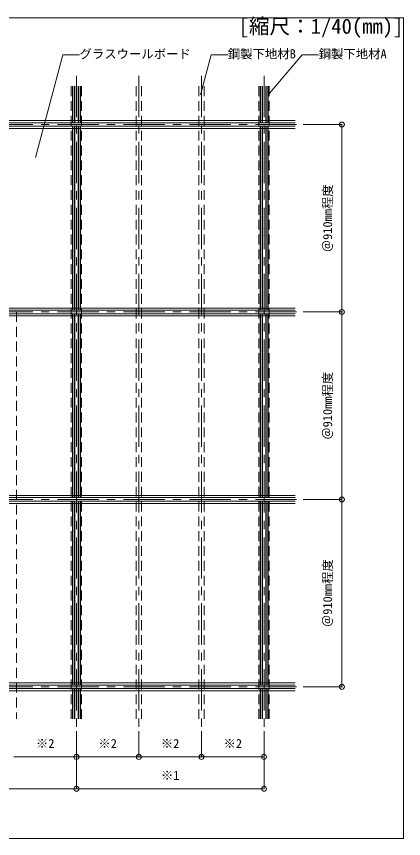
# Model space of a CAD drawing. Units: millimetres on the paper, with parts at other scales. Extents: x -195 to 195, y -140 to 138.
# Drawn here: x -119.1 to -72.2, y -14.1 to 85.7 of the extents above; entities that cross this region are included whole.
import ezdxf
from ezdxf.enums import TextEntityAlignment as Align

# ---------------------------------------------------------------- set-up
doc = ezdxf.new("R2010")
doc.units = ezdxf.units.MM
doc.header["$PDMODE"] = 32
doc.header["$PDSIZE"] = 0.6
doc.linetypes.add('CHAIN1', pattern=[8, 5, -1, 1, -1])
doc.linetypes.add('DASHED1', pattern=[1.8, 1.2, -0.6])
for name, color, linetype, lineweight in [('7-0_中心線', 4, 'CHAIN1', 9), ('7-2_メインジョイナー', 3, 'Continuous', 18), ('7-3_クロスジョイナー', 2, 'Continuous', 25), ('7-4_野縁', 4, 'DASHED1', 9), ('7-5_寸法', 4, 'Continuous', 9), ('7-6_文字・矢印', 7, 'Continuous', 18), ('F-3_クロスジョイナー', 3, 'Continuous', 18)]:
    doc.layers.add(name, color=color, linetype=linetype, lineweight=lineweight)
doc.styles.add('ＭＳ ゴシック', font='')
doc.styles.get('ＭＳ ゴシック').set_extended_font_data('MS Gothic')

msp = doc.modelspace()

# ---------------------------------------------------------------- linework, layer by layer
at = {"layer": '7-0_中心線'}
for p, q in [((-111.86, 78.429), (-111.86, -1.111)), ((-104.285, 78.429), (-104.285, -1.111)), ((-96.685, 78.429), (-96.685, -1.111)), ((-89.11, 78.429), (-89.11, -1.111)), ((-186.152, 72.536), (-84.364, 72.536)), ((-186.152, 49.786), (-84.364, 49.786)), ((-186.152, 27.036), (-84.364, 27.036)), ((-186.152, 4.286), (-84.364, 4.286))]:
    msp.add_line(p, q, dxfattribs=at)
at = {"layer": '7-2_メインジョイナー'}
for p, q in [((-184.902, 73.011), (-85.321, 73.011)), ((-184.902, 72.749), (-85.321, 72.749)), ((-184.902, 72.324), (-85.321, 72.324)), ((-184.902, 72.061), (-85.321, 72.061)), ((-184.902, 50.261), (-85.321, 50.261)), ((-184.902, 49.999), (-85.321, 49.999)), ((-184.902, 49.574), (-85.321, 49.574)), ((-184.902, 49.311), (-85.321, 49.311)), ((-184.902, 27.511), (-85.321, 27.511)), ((-184.902, 27.249), (-85.321, 27.249)), ((-184.902, 26.824), (-85.321, 26.824)), ((-184.902, 26.561), (-85.321, 26.561)), ((-184.902, 4.761), (-85.321, 4.761)), ((-184.902, 4.499), (-85.321, 4.499)), ((-184.902, 4.074), (-85.321, 4.074)), ((-184.902, 3.811), (-85.321, 3.811))]:
    msp.add_line(p, q, dxfattribs=at)
at = {"layer": '7-3_クロスジョイナー'}
for p, q in [((-112.335, 77.179), (-112.335, 72.749)), ((-112.072, 77.179), (-112.072, 72.749)), ((-111.647, 77.179), (-111.647, 72.749)), ((-111.385, 77.179), (-111.385, 72.749)), ((-89.585, 77.179), (-89.585, 72.749)), ((-89.322, 77.179), (-89.322, 72.749)), ((-88.897, 77.179), (-88.897, 72.749)), ((-88.635, 77.179), (-88.635, 72.749)), ((-112.335, 72.324), (-112.335, 49.999)), ((-112.072, 72.324), (-112.072, 49.999)), ((-111.647, 72.324), (-111.647, 49.999)), ((-111.385, 72.324), (-111.385, 49.999)), ((-89.585, 72.324), (-89.585, 49.999)), ((-89.322, 72.324), (-89.322, 49.999)), ((-88.897, 72.324), (-88.897, 49.999)), ((-88.635, 72.324), (-88.635, 49.999)), ((-112.335, 49.574), (-112.335, 27.249)), ((-112.072, 49.574), (-112.072, 27.249)), ((-111.647, 49.574), (-111.647, 27.249)), ((-111.385, 49.574), (-111.385, 27.249)), ((-89.585, 49.574), (-89.585, 27.249)), ((-89.322, 49.574), (-89.322, 27.249)), ((-88.897, 49.574), (-88.897, 27.249)), ((-88.635, 49.574), (-88.635, 27.249)), ((-112.335, 26.824), (-112.335, 4.499)), ((-112.072, 26.824), (-112.072, 4.499)), ((-111.647, 26.824), (-111.647, 4.499)), ((-111.385, 26.824), (-111.385, 4.499)), ((-89.585, 26.824), (-89.585, 4.499)), ((-89.322, 26.824), (-89.322, 4.499)), ((-88.897, 26.824), (-88.897, 4.499)), ((-88.635, 26.824), (-88.635, 4.499)), ((-112.335, 4.074), (-112.335, 0.424)), ((-112.072, 4.074), (-112.072, 0.424)), ((-111.647, 4.074), (-111.647, 0.424)), ((-111.385, 4.074), (-111.385, 0.424)), ((-89.585, 4.074), (-89.585, 0.424)), ((-89.322, 4.074), (-89.322, 0.424)), ((-88.897, 4.074), (-88.897, 0.424)), ((-88.635, 4.074), (-88.635, 0.424))]:
    msp.add_line(p, q, dxfattribs=at)
at = {"layer": '7-4_野縁'}
for p, q in [((-112.485, 77.179), (-112.485, 0.424)), ((-111.235, 77.179), (-111.235, 0.424)), ((-104.597, 77.179), (-104.597, 0.424)), ((-103.972, 77.179), (-103.972, 0.424)), ((-96.997, 77.179), (-96.997, 0.424)), ((-96.372, 77.179), (-96.372, 0.424)), ((-89.735, 77.179), (-89.735, 0.424)), ((-88.485, 77.179), (-88.485, 0.424)), ((-119.122, 49.786), (-119.122, 0.424))]:
    msp.add_line(p, q, dxfattribs=at)
at = {"layer": '7-5_寸法'}
for p, q in [((-79.667, 72.536), (-84.364, 72.536)), ((-79.667, 72.536), (-79.667, 49.786)), ((-79.667, 49.786), (-84.364, 49.786)), ((-79.667, 49.786), (-79.667, 27.036)), ((-79.667, 27.036), (-84.364, 27.036)), ((-79.667, 27.036), (-79.667, 4.286)), ((-79.667, 4.286), (-84.364, 4.286)), ((-111.86, -4.219), (-111.86, -1.111)), ((-111.86, -8.082), (-111.86, -1.111)), ((-104.285, -4.219), (-104.285, -1.111)), ((-96.685, -4.219), (-96.685, -1.111)), ((-89.11, -4.219), (-89.11, -1.111)), ((-89.11, -8.082), (-89.11, -1.111)), ((-111.86, -4.219), (-119.435, -4.219)), ((-104.285, -4.219), (-111.86, -4.219)), ((-96.685, -4.219), (-104.285, -4.219)), ((-89.11, -4.219), (-96.685, -4.219)), ((-111.86, -8.082), (-134.61, -8.082)), ((-89.11, -8.082), (-111.86, -8.082))]:
    msp.add_line(p, q, dxfattribs=at)
at = {"layer": '7-5_寸法', "color": 7}
for p in [(-79.667, 72.536), (-79.667, 49.786), (-79.667, 27.036), (-79.667, 4.286), (-111.86, -4.219), (-104.285, -4.219), (-96.685, -4.219), (-89.11, -4.219), (-111.86, -8.082), (-89.11, -8.082)]:
    msp.add_point(p, dxfattribs=at)
at = {"layer": '7-6_文字・矢印'}
for p, q in [((-116.835, 68.525), (-113.498, 80.981)), ((-113.498, 80.981), (-111.488, 80.981)), ((-96.804, 76.149), (-95.509, 80.981)), ((-95.509, 80.981), (-93.5, 80.981))]:
    msp.add_line(p, q, dxfattribs=at)
msp.add_lwpolyline([(-88.622, 76.149), (-84.494, 80.981), (-82.485, 80.981)], dxfattribs=at)
at = {"layer": 'F-3_クロスジョイナー'}
for p, q in [((-191, 85.5), (-72.192, 85.5)), ((-72.192, 85.5), (-72.192, -14.125)), ((-191, -14.125), (-72.192, -14.125))]:
    msp.add_line(p, q, dxfattribs=at)

# ---------------------------------------------------------------- texts
at = {"layer": '7-5_寸法', "style": 'ＭＳ ゴシック'}
for p in [(-80.526, 57.036), (-80.526, 34.286), (-80.526, 11.536)]:
    msp.add_text('＠910mm程度', height=1.1, rotation=90, dxfattribs=at).set_placement(p, align=Align.BOTTOM_LEFT)
for s, p in [('※2', (-116.772, -3.469)), ('※2', (-109.197, -3.469)), ('※2', (-101.622, -3.469)), ('※2', (-94.022, -3.469)), ('※1', (-101.61, -7.332))]:
    msp.add_text(s, height=1.1, dxfattribs=at).set_placement(p, align=Align.BOTTOM_LEFT)
at = {"layer": '7-6_文字・矢印', "style": 'ＭＳ ゴシック'}
for s, p in [('グラスウールボード', (-111.488, 80.231)), ('鋼製下地材B', (-93.5, 80.231)), ('鋼製下地材A', (-82.485, 80.231))]:
    msp.add_text(s, height=1.1, dxfattribs=at).set_placement(p, align=Align.BOTTOM_LEFT)
at = {"layer": 'F-3_クロスジョイナー', "color": 7, "style": 'ＭＳ ゴシック'}
msp.add_text('[縮尺：1/40(mm)]', height=1.833, dxfattribs=at).set_placement((-92.192, 83), align=Align.BOTTOM_LEFT)

doc.saveas('drawing.dxf')
